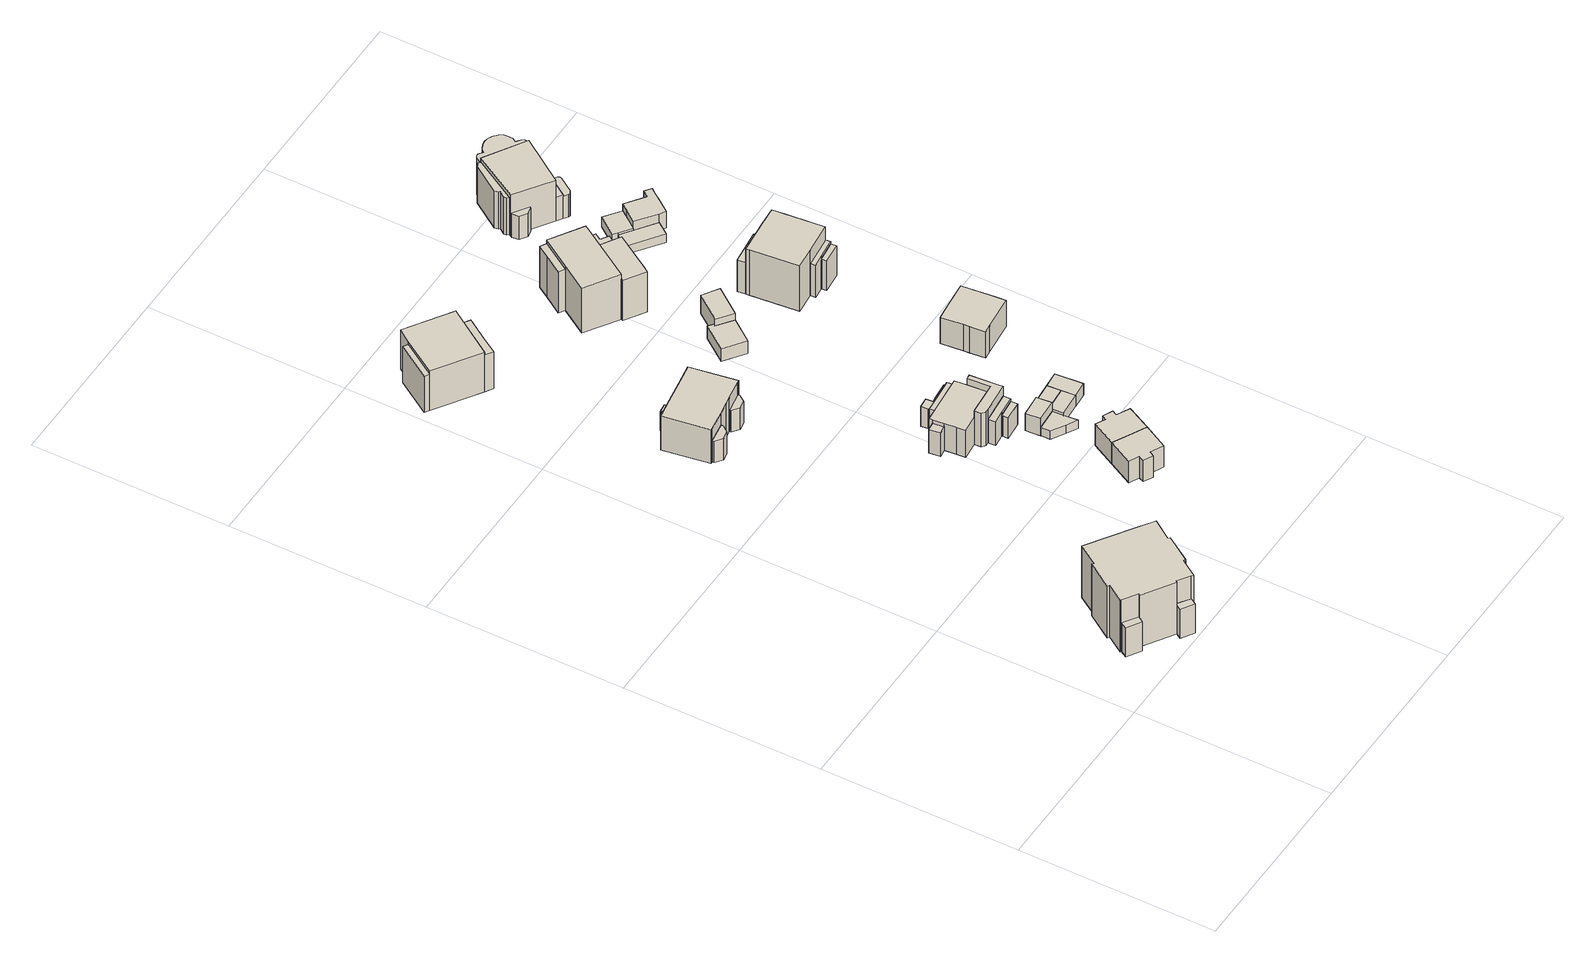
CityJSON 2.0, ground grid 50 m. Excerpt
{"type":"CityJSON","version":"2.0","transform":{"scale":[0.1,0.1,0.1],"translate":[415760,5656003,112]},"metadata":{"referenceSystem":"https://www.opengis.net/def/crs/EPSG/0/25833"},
"CityObjects":{
"building1":{"type":"Building","attributes":{"Gemeindeschluessel":14612000,"Geometrietyp2DReferenz":"3000","function":"31001_9998","roofType":"9999"},"children":["building1-1","building1-2","building1-3"]},
"building1-1":{"type":"BuildingPart","attributes":{"Dachtyp_tdc":"tdcFreeFormRoof","Dachneigung":43.02,"QualitaetDacherkennung":8,"Geometrietyp2DReferenz":"3000","measuredHeight":9.26,"roofType":"5000"},"parents":["building1"],"geometry":[{"type":"Solid","lod":"1","boundaries":[[[[0,1,2,3,4]],[[5,6,7,8,9]],[[4,6,5,0]],[[3,7,6,4]],[[2,8,7,3]],[[1,9,8,2]],[[0,5,9,1]]]]}]},
"building1-2":{"type":"BuildingPart","attributes":{"Dachtyp_tdc":"tdcCutTentRoof","Dachneigung":28.86,"QualitaetDacherkennung":64,"Geometrietyp2DReferenz":"3000","measuredHeight":17.63,"roofType":"9999"},"parents":["building1"],"geometry":[{"type":"Solid","lod":"1","boundaries":[[[[10,11,12,13,14,15,16,17,18,19,20,21,22,23,24,25,26,27,28,29]],[[30,31,32,33,34,35,36,37,38,39,40,6,5,9,41,42,43,44,45,46]],[[29,31,30,10]],[[28,32,31,29]],[[27,33,32,28]],[[26,34,33,27]],[[25,35,34,26]],[[24,36,35,25]],[[23,37,36,24]],[[22,38,37,23]],[[21,39,38,22]],[[20,40,39,21]],[[19,6,40,20]],[[18,5,6,19]],[[17,9,5,18]],[[16,41,9,17]],[[15,42,41,16]],[[14,43,42,15]],[[13,44,43,14]],[[12,45,44,13]],[[11,46,45,12]],[[10,30,46,11]]]]}]},
"building1-3":{"type":"BuildingPart","attributes":{"Dachtyp_tdc":"tdcFreeFormRoof","Dachneigung":44.01,"QualitaetDacherkennung":9,"Geometrietyp2DReferenz":"3000","measuredHeight":9.3,"roofType":"5000"},"parents":["building1"],"geometry":[{"type":"Solid","lod":"1","boundaries":[[[[47,48,49,50,51]],[[52,43,42,41,53]],[[51,43,52,47]],[[50,42,43,51]],[[49,41,42,50]],[[48,53,41,49]],[[47,52,53,48]]]]}]},
"building2":{"type":"Building","attributes":{"Gemeindeschluessel":14612000,"Geometrietyp2DReferenz":"3000","function":"31001_9998","roofType":"9999"},"children":["building2-1","building2-2","building2-3","building2-4"]},
"building2-1":{"type":"BuildingPart","attributes":{"Dachtyp_tdc":"tdcPolyFlatRoof","Dachneigung":11.03,"QualitaetDacherkennung":47,"Geometrietyp2DReferenz":"3000","measuredHeight":6.67,"roofType":"2100"},"parents":["building2"],"geometry":[{"type":"Solid","lod":"1","boundaries":[[[[54,55,56,57,58,59]],[[60,61,62,63,64,65]],[[59,61,60,54]],[[58,62,61,59]],[[57,63,62,58]],[[56,64,63,57]],[[55,65,64,56]],[[54,60,65,55]]]]}]},
"building2-2":{"type":"BuildingPart","attributes":{"Dachtyp_tdc":"tdcFreeFormRoof","Dachneigung":79.04,"QualitaetDacherkennung":26,"Geometrietyp2DReferenz":"3000","measuredHeight":10.3,"roofType":"5000"},"parents":["building2"],"geometry":[{"type":"Solid","lod":"1","boundaries":[[[[66,67,68,69,70,71,72,73,74,75,76]],[[77,78,79,80,81,82,83,84,85,86,87]],[[76,78,77,66]],[[75,79,78,76]],[[74,80,79,75]],[[73,81,80,74]],[[72,82,81,73]],[[71,83,82,72]],[[70,84,83,71]],[[69,85,84,70]],[[68,86,85,69]],[[67,87,86,68]],[[66,77,87,67]]]]}]},
"building2-3":{"type":"BuildingPart","attributes":{"Dachtyp_tdc":"tdcHipAndGableRoof","Dachneigung":24.48,"QualitaetDacherkennung":40,"Geometrietyp2DReferenz":"3000","measuredHeight":11.99,"roofType":"5000"},"parents":["building2"],"geometry":[{"type":"Solid","lod":"1","boundaries":[[[[88,89,90,91,92,93,94,95,96,97,98,99]],[[100,101,102,103,104,105,106,63,62,107,108,109]],[[98,101,100,99]],[[97,102,101,98]],[[96,103,102,97]],[[95,104,103,96]],[[94,105,104,95]],[[93,106,105,94]],[[92,63,106,93]],[[91,62,63,92]],[[90,107,62,91]],[[89,108,107,90]],[[88,109,108,89]],[[99,100,109,88]]]]}]},
"building2-4":{"type":"BuildingPart","attributes":{"Dachtyp_tdc":"tdcPolyFlatRoof","Dachneigung":12.34,"QualitaetDacherkennung":59,"Geometrietyp2DReferenz":"3000","measuredHeight":6.7,"roofType":"2100"},"parents":["building2"],"geometry":[{"type":"Solid","lod":"1","boundaries":[[[[110,111,112,113,114,115]],[[116,117,105,104,118,119]],[[115,117,116,110]],[[114,105,117,115]],[[113,104,105,114]],[[112,118,104,113]],[[111,119,118,112]],[[110,116,119,111]]]]}]},
"building3":{"type":"Building","attributes":{"Gemeindeschluessel":14612000,"Geometrietyp2DReferenz":"3000","function":"31001_9998","roofType":"9999"},"children":["building3-1","building3-2","building3-3"]},
"building3-1":{"type":"BuildingPart","attributes":{"Dachtyp_tdc":"tdcFreeFormRoof","Dachneigung":77.51,"QualitaetDacherkennung":26,"Geometrietyp2DReferenz":"3000","measuredHeight":13.66,"roofType":"5000"},"parents":["building3"],"geometry":[{"type":"Solid","lod":"1","boundaries":[[[[120,121,122,123,124]],[[125,126,127,128,129]],[[124,126,125,120]],[[123,127,126,124]],[[122,128,127,123]],[[121,129,128,122]],[[120,125,129,121]]]]}]},
"building3-2":{"type":"BuildingPart","attributes":{"Dachtyp_tdc":"tdcCutTentRoof","Dachneigung":49.86,"QualitaetDacherkennung":68,"Geometrietyp2DReferenz":"3000","measuredHeight":14.2,"roofType":"9999"},"parents":["building3"],"geometry":[{"type":"Solid","lod":"1","boundaries":[[[[130,131,132,133,134,135]],[[136,129,128,137,138,139]],[[135,129,136,130]],[[134,128,129,135]],[[133,137,128,134]],[[132,138,137,133]],[[131,139,138,132]],[[130,136,139,131]]]]}]},
"building3-3":{"type":"BuildingPart","attributes":{"Dachtyp_tdc":"tdcFreeFormRoof","Dachneigung":81.17,"QualitaetDacherkennung":26,"Geometrietyp2DReferenz":"3000","measuredHeight":13.28,"roofType":"5000"},"parents":["building3"],"geometry":[{"type":"Solid","lod":"1","boundaries":[[[[140,141,142,143]],[[144,145,138,137]],[[143,145,144,140]],[[142,138,145,143]],[[141,137,138,142]],[[140,144,137,141]]]]}]},
"building4":{"type":"Building","attributes":{"Dachtyp_tdc":"tdcHipAndGableRoof","Gemeindeschluessel":14612000,"Dachneigung":21.65,"QualitaetDacherkennung":87,"Geometrietyp2DReferenz":"3000","measuredHeight":7.87,"function":"31001_9998","roofType":"5000"},"geometry":[{"type":"Solid","lod":"1","boundaries":[[[[146,147,148,149,150,151,152,153,154]],[[155,156,157,158,159,160,161,162,163]],[[154,156,155,146]],[[153,157,156,154]],[[152,158,157,153]],[[151,159,158,152]],[[150,160,159,151]],[[149,161,160,150]],[[148,162,161,149]],[[147,163,162,148]],[[146,155,163,147]]]]}]},
"building5":{"type":"Building","attributes":{"Gemeindeschluessel":14612000,"Geometrietyp2DReferenz":"3000","function":"31001_9998","roofType":"9999"},"children":["building5-1","building5-2","building5-3","building5-4","building5-5","building5-6","building5-7"]},
"building5-1":{"type":"BuildingPart","attributes":{"Dachtyp_tdc":"tdcPolyFlatRoof","Dachneigung":23.13,"QualitaetDacherkennung":42,"Geometrietyp2DReferenz":"3000","measuredHeight":8.98,"roofType":"2100"},"parents":["building5"],"geometry":[{"type":"Solid","lod":"1","boundaries":[[[[164,165,166,167,168]],[[169,170,171,172,173]],[[168,170,169,164]],[[167,171,170,168]],[[166,172,171,167]],[[165,173,172,166]],[[164,169,173,165]]]]}]},
"building5-2":{"type":"BuildingPart","attributes":{"Dachtyp_tdc":"tdcHipAndGableRoof","Dachneigung":20.88,"QualitaetDacherkennung":19,"Geometrietyp2DReferenz":"3000","measuredHeight":9.08,"roofType":"5000"},"parents":["building5"],"geometry":[{"type":"Solid","lod":"1","boundaries":[[[[174,175,176,177,178,179,180,181,182,183]],[[184,185,186,187,188,189,170,169,190,191]],[[183,185,184,174]],[[182,186,185,183]],[[181,187,186,182]],[[180,188,187,181]],[[179,189,188,180]],[[178,170,189,179]],[[177,169,170,178]],[[176,190,169,177]],[[175,191,190,176]],[[174,184,191,175]]]]}]},
"building5-3":{"type":"BuildingPart","attributes":{"Dachtyp_tdc":"tdcPolyFlatRoof","Dachneigung":26.91,"QualitaetDacherkennung":72,"Geometrietyp2DReferenz":"3000","measuredHeight":6.64,"roofType":"2100"},"parents":["building5"],"geometry":[{"type":"Solid","lod":"1","boundaries":[[[[192,193,194,195,196,197]],[[198,199,200,201,202,203]],[[197,199,198,192]],[[196,200,199,197]],[[195,201,200,196]],[[194,202,201,195]],[[193,203,202,194]],[[192,198,203,193]]]]}]},
"building5-4":{"type":"BuildingPart","attributes":{"Dachtyp_tdc":"tdcPolyFlatRoof","Dachneigung":20.73,"QualitaetDacherkennung":44,"Geometrietyp2DReferenz":"3000","measuredHeight":7.54,"roofType":"2100"},"parents":["building5"],"geometry":[{"type":"Solid","lod":"1","boundaries":[[[[204,205,206,207]],[[187,208,209,188]],[[207,208,187,204]],[[206,209,208,207]],[[205,188,209,206]],[[204,187,188,205]]]]}]},
"building5-5":{"type":"BuildingPart","attributes":{"Dachtyp_tdc":"tdcPolyFlatRoof","Dachneigung":26.88,"QualitaetDacherkennung":41,"Geometrietyp2DReferenz":"3000","measuredHeight":7.63,"roofType":"2100"},"parents":["building5"],"geometry":[{"type":"Solid","lod":"1","boundaries":[[[[210,211,212,213,214]],[[215,216,198,203,217]],[[214,216,215,210]],[[213,198,216,214]],[[212,203,198,213]],[[211,217,203,212]],[[210,215,217,211]]]]}]},
"building5-6":{"type":"BuildingPart","attributes":{"Dachtyp_tdc":"tdcGableRoof","Dachneigung":23.26,"QualitaetDacherkennung":54,"Geometrietyp2DReferenz":"3000","measuredHeight":6.9,"roofType":"3100"},"parents":["building5"],"geometry":[{"type":"Solid","lod":"1","boundaries":[[[[218,219,220,221,222,223,224,225,226]],[[227,172,228,229,230,231,232,233,173]],[[226,172,227,218]],[[225,228,172,226]],[[224,229,228,225]],[[223,230,229,224]],[[222,231,230,223]],[[221,232,231,222]],[[220,233,232,221]],[[219,173,233,220]],[[218,227,173,219]]]]}]},
"building5-7":{"type":"BuildingPart","attributes":{"Dachtyp_tdc":"tdcFreeFormRoof","Dachneigung":10.1,"QualitaetDacherkennung":24,"Geometrietyp2DReferenz":"3000","measuredHeight":11,"roofType":"5000"},"parents":["building5"],"geometry":[{"type":"Solid","lod":"1","boundaries":[[[[234,235,236,237,238,239,240,241,242,243,244]],[[184,245,191,190,246,247,216,215,248,249,250]],[[244,245,184,234]],[[243,191,245,244]],[[242,190,191,243]],[[241,246,190,242]],[[240,247,246,241]],[[239,216,247,240]],[[238,215,216,239]],[[237,248,215,238]],[[236,249,248,237]],[[235,250,249,236]],[[234,184,250,235]]]]}]},
"building6":{"type":"Building","attributes":{"Dachtyp_tdc":"tdcHipAndGableRoof","Gemeindeschluessel":14612000,"Dachneigung":21.79,"QualitaetDacherkennung":85,"Geometrietyp2DReferenz":"3000","measuredHeight":7.86,"function":"31001_9998","roofType":"5000"},"geometry":[{"type":"Solid","lod":"1","boundaries":[[[[148,147,146,251,252,253,254,255,256]],[[162,257,258,259,260,261,262,155,163]],[[256,257,162,148]],[[255,258,257,256]],[[254,259,258,255]],[[253,260,259,254]],[[252,261,260,253]],[[251,262,261,252]],[[146,155,262,251]],[[147,163,155,146]],[[148,162,163,147]]]]}]},
"building7":{"type":"Building","attributes":{"Dachtyp_tdc":"tdcPolyFlatRoof","Gemeindeschluessel":14612000,"Dachneigung":5.07,"QualitaetDacherkennung":54,"Geometrietyp2DReferenz":"3000","measuredHeight":2.78,"function":"31001_9998","roofType":"2100"},"geometry":[{"type":"Solid","lod":"1","boundaries":[[[[263,264,265,266,267,268]],[[269,270,271,272,273,274]],[[268,270,269,263]],[[267,271,270,268]],[[266,272,271,267]],[[265,273,272,266]],[[264,274,273,265]],[[263,269,274,264]]]]}]},
"building8":{"type":"Building","attributes":{"Dachtyp_tdc":"tdcFreeFormRoof","Gemeindeschluessel":14612000,"Dachneigung":40.6,"QualitaetDacherkennung":81,"Geometrietyp2DReferenz":"3000","measuredHeight":6.16,"function":"31001_9998","roofType":"5000"},"geometry":[{"type":"Solid","lod":"1","boundaries":[[[[275,276,277,278,279]],[[280,281,282,283,284]],[[279,281,280,275]],[[278,282,281,279]],[[277,283,282,278]],[[276,284,283,277]],[[275,280,284,276]]]]}]},
"building9":{"type":"Building","attributes":{"Dachtyp_tdc":"tdcPolyFlatRoof","Gemeindeschluessel":14612000,"Dachneigung":7.8,"QualitaetDacherkennung":78,"Geometrietyp2DReferenz":"3000","measuredHeight":3.44,"function":"31001_9998","roofType":"2100"},"geometry":[{"type":"Solid","lod":"1","boundaries":[[[[285,286,287,288,289]],[[290,291,292,293,294]],[[289,291,290,285]],[[288,292,291,289]],[[287,293,292,288]],[[286,294,293,287]],[[285,290,294,286]]]]}]},
"building10":{"type":"Building","attributes":{"Dachtyp_tdc":"tdcPolyFlatRoof","Gemeindeschluessel":14612000,"Dachneigung":7.19,"QualitaetDacherkennung":71,"Geometrietyp2DReferenz":"3000","measuredHeight":3.58,"function":"31001_9998","roofType":"2100"},"geometry":[{"type":"Solid","lod":"1","boundaries":[[[[295,289,288,296,297]],[[282,298,299,300,283]],[[297,298,282,295]],[[296,299,298,297]],[[288,300,299,296]],[[289,283,300,288]],[[295,282,283,289]]]]}]},
"building11":{"type":"Building","attributes":{"Dachtyp_tdc":"tdcPolyFlatRoof","Gemeindeschluessel":14612000,"Dachneigung":3.54,"QualitaetDacherkennung":72,"Geometrietyp2DReferenz":"3000","measuredHeight":4.02,"function":"31001_9998","roofType":"2100"},"geometry":[{"type":"Solid","lod":"1","boundaries":[[[[301,302,303,304,305,306]],[[307,308,309,310,311,312]],[[306,308,307,301]],[[305,309,308,306]],[[304,310,309,305]],[[303,311,310,304]],[[302,312,311,303]],[[301,307,312,302]]]]}]},
"building12":{"type":"Building","attributes":{"Dachtyp_tdc":"tdcPolyFlatRoof","Gemeindeschluessel":14612000,"Dachneigung":0,"QualitaetDacherkennung":84,"Geometrietyp2DReferenz":"3000","measuredHeight":3.35,"function":"31001_9998","roofType":"1000"},"geometry":[{"type":"Solid","lod":"1","boundaries":[[[[288,287,313,314,296]],[[300,299,315,316,317]],[[296,299,300,288]],[[314,315,299,296]],[[313,316,315,314]],[[287,317,316,313]],[[288,300,317,287]]]]}]},
"building13":{"type":"Building","attributes":{"Dachtyp_tdc":"tdcPolyFlatRoof","Gemeindeschluessel":14612000,"Dachneigung":0,"QualitaetDacherkennung":41,"Geometrietyp2DReferenz":"3000","measuredHeight":5.55,"function":"31001_9998","roofType":"1000"},"geometry":[{"type":"Solid","lod":"1","boundaries":[[[[318,319,320,321,322]],[[323,324,325,326,327]],[[322,324,323,318]],[[321,325,324,322]],[[320,326,325,321]],[[319,327,326,320]],[[318,323,327,319]]]]}]},
"building14":{"type":"Building","attributes":{"Gemeindeschluessel":14612000,"Geometrietyp2DReferenz":"3000","function":"31001_9998","roofType":"9999"},"children":["building14-1","building14-2","building14-3","building14-4"]},
"building14-1":{"type":"BuildingPart","attributes":{"Dachtyp_tdc":"tdcGableRoof","Dachneigung":48.25,"QualitaetDacherkennung":56,"Geometrietyp2DReferenz":"3000","measuredHeight":16.15,"roofType":"3100"},"parents":["building14"],"geometry":[{"type":"Solid","lod":"1","boundaries":[[[[328,329,330,331,332,333,334,335,336,337]],[[338,339,340,341,342,343,344,345,346,347]],[[337,339,338,328]],[[336,340,339,337]],[[335,341,340,336]],[[334,342,341,335]],[[333,343,342,334]],[[332,344,343,333]],[[331,345,344,332]],[[330,346,345,331]],[[329,347,346,330]],[[328,338,347,329]]]]}]},
"building14-2":{"type":"BuildingPart","attributes":{"Dachtyp_tdc":"tdcGableRoof","Dachneigung":49.68,"QualitaetDacherkennung":47,"Geometrietyp2DReferenz":"3000","measuredHeight":16.58,"roofType":"3100"},"parents":["building14"],"geometry":[{"type":"Solid","lod":"1","boundaries":[[[[348,349,350,351,352,353]],[[354,355,356,357,340,358]],[[353,355,354,348]],[[352,356,355,353]],[[351,357,356,352]],[[350,340,357,351]],[[349,358,340,350]],[[348,354,358,349]]]]}]},
"building14-3":{"type":"BuildingPart","attributes":{"Dachtyp_tdc":"tdcFreeFormRoof","Dachneigung":60.12,"QualitaetDacherkennung":12,"Geometrietyp2DReferenz":"3000","measuredHeight":13.32,"roofType":"5000"},"parents":["building14"],"geometry":[{"type":"Solid","lod":"1","boundaries":[[[[359,360,361,362,363,364,365]],[[357,366,367,368,343,342,369]],[[365,366,357,359]],[[364,367,366,365]],[[363,368,367,364]],[[362,343,368,363]],[[361,342,343,362]],[[360,369,342,361]],[[359,357,369,360]]]]}]},
"building14-4":{"type":"BuildingPart","attributes":{"Dachtyp_tdc":"tdcGableRoof","Dachneigung":48.76,"QualitaetDacherkennung":48,"Geometrietyp2DReferenz":"3000","measuredHeight":16.19,"roofType":"3100"},"parents":["building14"],"geometry":[{"type":"Solid","lod":"1","boundaries":[[[[370,371,372,373,374]],[[375,376,377,355,354]],[[374,376,375,370]],[[373,377,376,374]],[[372,355,377,373]],[[371,354,355,372]],[[370,375,354,371]]]]}]},
"building15":{"type":"Building","attributes":{"Dachtyp_tdc":"tdcFreeFormRoof","Gemeindeschluessel":14612000,"Dachneigung":10.9,"QualitaetDacherkennung":55,"Geometrietyp2DReferenz":"3000","measuredHeight":8.63,"function":"31001_9998","roofType":"5000"},"geometry":[{"type":"Solid","lod":"1","boundaries":[[[[378,379,380,381,382,383,384,385,386]],[[387,388,389,390,391,392,393,394,395]],[[386,388,387,378]],[[385,389,388,386]],[[384,390,389,385]],[[383,391,390,384]],[[382,392,391,383]],[[381,393,392,382]],[[380,394,393,381]],[[379,395,394,380]],[[378,387,395,379]]]]}]},
"building16":{"type":"Building","attributes":{"Gemeindeschluessel":14612000,"Geometrietyp2DReferenz":"3000","function":"31001_9998","roofType":"9999"},"children":["building16-1","building16-2","building16-3","building16-4","building16-5"]},
"building16-1":{"type":"BuildingPart","attributes":{"Dachtyp_tdc":"tdcGableRoof","Dachneigung":10.3,"QualitaetDacherkennung":25,"Geometrietyp2DReferenz":"3000","measuredHeight":10.26,"roofType":"3100"},"parents":["building16"],"geometry":[{"type":"Solid","lod":"1","boundaries":[[[[396,397,398,399]],[[400,401,402,403]],[[399,401,400,396]],[[398,402,401,399]],[[397,403,402,398]],[[396,400,403,397]]]]}]},
"building16-2":{"type":"BuildingPart","attributes":{"Dachtyp_tdc":"tdcPolyFlatRoof","Dachneigung":26.68,"QualitaetDacherkennung":72,"Geometrietyp2DReferenz":"3000","measuredHeight":9.38,"roofType":"2100"},"parents":["building16"],"geometry":[{"type":"Solid","lod":"1","boundaries":[[[[404,405,406,407]],[[408,409,410,411]],[[407,409,408,404]],[[406,410,409,407]],[[405,411,410,406]],[[404,408,411,405]]]]}]},
"building16-3":{"type":"BuildingPart","attributes":{"Dachtyp_tdc":"tdcTentRoof","Dachneigung":44.13,"QualitaetDacherkennung":45,"Geometrietyp2DReferenz":"3000","measuredHeight":17.12,"roofType":"3500"},"parents":["building16"],"geometry":[{"type":"Solid","lod":"1","boundaries":[[[[412,413,414,415,416,417,418,419,420,421,422]],[[423,424,425,426,427,428,429,430,431,401,400]],[[422,424,423,412]],[[421,425,424,422]],[[420,426,425,421]],[[419,427,426,420]],[[418,428,427,419]],[[417,429,428,418]],[[416,430,429,417]],[[415,431,430,416]],[[414,401,431,415]],[[413,400,401,414]],[[412,423,400,413]]]]}]},
"building16-4":{"type":"BuildingPart","attributes":{"Dachtyp_tdc":"tdcPolyFlatRoof","Dachneigung":23.21,"QualitaetDacherkennung":59,"Geometrietyp2DReferenz":"3000","measuredHeight":6.72,"roofType":"2100"},"parents":["building16"],"geometry":[{"type":"Solid","lod":"1","boundaries":[[[[432,433,434,435,436]],[[425,424,437,438,439]],[[436,424,425,432]],[[435,437,424,436]],[[434,438,437,435]],[[433,439,438,434]],[[432,425,439,433]]]]}]},
"building16-5":{"type":"BuildingPart","attributes":{"Dachtyp_tdc":"tdcPolyFlatRoof","Dachneigung":31.22,"QualitaetDacherkennung":42,"Geometrietyp2DReferenz":"3000","measuredHeight":10.18,"roofType":"2100"},"parents":["building16"],"geometry":[{"type":"Solid","lod":"1","boundaries":[[[[440,441,442,443,444]],[[408,445,429,428,409]],[[444,445,408,440]],[[443,429,445,444]],[[442,428,429,443]],[[441,409,428,442]],[[440,408,409,441]]]]}]},
"building17":{"type":"Building","attributes":{"Dachtyp_tdc":"tdcPolyFlatRoof","Gemeindeschluessel":14612000,"Dachneigung":4.76,"QualitaetDacherkennung":70,"Geometrietyp2DReferenz":"3000","measuredHeight":2.71,"function":"31001_9998","roofType":"2100"},"geometry":[{"type":"Solid","lod":"1","boundaries":[[[[446,447,448,449,450]],[[451,452,453,454,455]],[[450,452,451,446]],[[449,453,452,450]],[[448,454,453,449]],[[447,455,454,448]],[[446,451,455,447]]]]}]},
"building18":{"type":"Building","attributes":{"Dachtyp_tdc":"tdcPolyFlatRoof","Gemeindeschluessel":14612000,"Dachneigung":7,"QualitaetDacherkennung":51,"Geometrietyp2DReferenz":"3000","measuredHeight":3.44,"function":"31001_9998","roofType":"2100"},"geometry":[{"type":"Solid","lod":"1","boundaries":[[[[456,457,458,459,460,461]],[[462,463,464,465,466,467]],[[461,463,462,456]],[[460,464,463,461]],[[459,465,464,460]],[[458,466,465,459]],[[457,467,466,458]],[[456,462,467,457]]]]}]},
"building19":{"type":"Building","attributes":{"Gemeindeschluessel":14612000,"Geometrietyp2DReferenz":"3000","function":"31001_9998","roofType":"9999"},"children":["building19-1","building19-2","building19-3","building19-4","building19-5"]},
"building19-1":{"type":"BuildingPart","attributes":{"Dachtyp_tdc":"tdcHipAndGableRoof","Dachneigung":26.79,"QualitaetDacherkennung":44,"Geometrietyp2DReferenz":"3000","measuredHeight":14.14,"roofType":"5000"},"parents":["building19"],"geometry":[{"type":"Solid","lod":"1","boundaries":[[[[468,469,470,471]],[[472,473,474,475]],[[471,473,472,468]],[[470,474,473,471]],[[469,475,474,470]],[[468,472,475,469]]]]}]},
"building19-2":{"type":"BuildingPart","attributes":{"Dachtyp_tdc":"tdcPolyFlatRoof","Dachneigung":42.82,"QualitaetDacherkennung":23,"Geometrietyp2DReferenz":"3000","measuredHeight":8.02,"roofType":"2100"},"parents":["building19"],"geometry":[{"type":"Solid","lod":"1","boundaries":[[[[476,477,478,479,480,481]],[[482,483,474,484,485,486]],[[481,483,482,476]],[[480,474,483,481]],[[479,484,474,480]],[[478,485,484,479]],[[477,486,485,478]],[[476,482,486,477]]]]}]},
"building19-3":{"type":"BuildingPart","attributes":{"Dachtyp_tdc":"tdcFreeFormRoof","Dachneigung":30.92,"QualitaetDacherkennung":14,"Geometrietyp2DReferenz":"3000","measuredHeight":12.22,"roofType":"5000"},"parents":["building19"],"geometry":[{"type":"Solid","lod":"1","boundaries":[[[[487,488,489,490,491,492,493,494,495,496,497,498,499,500,501,502,503,504,505,506,507,508,509,510,511,512,513,514,515]],[[516,517,518,519,520,521,522,523,524,525,526,527,528,529,530,531,532,472,475,533,534,535,536,537,538,539,540,541,542]],[[515,517,516,487]],[[514,518,517,515]],[[513,519,518,514]],[[512,520,519,513]],[[511,521,520,512]],[[510,522,521,511]],[[509,523,522,510]],[[508,524,523,509]],[[507,525,524,508]],[[506,526,525,507]],[[505,527,526,506]],[[504,528,527,505]],[[503,529,528,504]],[[502,530,529,503]],[[501,531,530,502]],[[500,532,531,501]],[[499,472,532,500]],[[498,475,472,499]],[[497,533,475,498]],[[496,534,533,497]],[[495,535,534,496]],[[494,536,535,495]],[[493,537,536,494]],[[492,538,537,493]],[[491,539,538,492]],[[490,540,539,491]],[[489,541,540,490]],[[488,542,541,489]],[[487,516,542,488]]]]}]},
"building19-4":{"type":"BuildingPart","attributes":{"Dachtyp_tdc":"tdcPolyFlatRoof","Dachneigung":39.74,"QualitaetDacherkennung":52,"Geometrietyp2DReferenz":"3000","measuredHeight":7.76,"roofType":"2100"},"parents":["building19"],"geometry":[{"type":"Solid","lod":"1","boundaries":[[[[543,544,545,546,547,548,549,550]],[[551,552,553,554,555,556,557,558]],[[550,552,551,543]],[[549,553,552,550]],[[548,554,553,549]],[[547,555,554,548]],[[546,556,555,547]],[[545,557,556,546]],[[544,558,557,545]],[[543,551,558,544]]]]}]},
"building19-5":{"type":"BuildingPart","attributes":{"Dachtyp_tdc":"tdcFreeFormRoof","Dachneigung":59.86,"QualitaetDacherkennung":25,"Geometrietyp2DReferenz":"3000","measuredHeight":8.09,"roofType":"5000"},"parents":["building19"],"geometry":[{"type":"Solid","lod":"1","boundaries":[[[[559,560,561,562]],[[563,564,554,473]],[[562,564,563,559]],[[561,554,564,562]],[[560,473,554,561]],[[559,563,473,560]]]]}]},
"building20":{"type":"Building","attributes":{"Dachtyp_tdc":"tdcPolyFlatRoof","Gemeindeschluessel":14612000,"Dachneigung":8.5,"QualitaetDacherkennung":60,"Geometrietyp2DReferenz":"3000","measuredHeight":5.65,"function":"31001_9998","roofType":"2100"},"geometry":[{"type":"Solid","lod":"1","boundaries":[[[[565,566,567,568,569,570,571,572,573,574]],[[575,576,577,578,579,580,581,582,583,584]],[[574,576,575,565]],[[573,577,576,574]],[[572,578,577,573]],[[571,579,578,572]],[[570,580,579,571]],[[569,581,580,570]],[[568,582,581,569]],[[567,583,582,568]],[[566,584,583,567]],[[565,575,584,566]]]]}]}
},
"vertices":[
[252,42,104],[249,38,104],[241,25,104],[272,5,104],[282,21,104],[252,42,16],[282,21,16],[272,5,16],[241,25,16],[249,38,16],
[204,228,173],[161,163,173],[166,160,173],[138,117,173],[141,115,173],[176,92,173],[173,88,173],[249,38,173],[252,42,173],[282,21,173],[287,18,173],[316,61,173],[320,58,173],[362,121,173],[358,125,173],[392,175,173],[387,178,173],[355,200,173],[242,275,173],[209,224,173],[204,228,16],[209,224,16],[242,275,16],[355,200,16],[387,178,16],[392,175,16],[358,125,16],[362,121,16],[320,58,16],[316,61,16],[287,18,16],[173,88,16],[176,92,16],[141,115,16],[138,117,16],[166,160,16],[161,163,16],
[131,98,104],[165,76,104],[173,88,104],[176,92,104],[141,115,104],[131,98,16],[165,76,16],
[214,1166,84],[235,1170,84],[248,1187,84],[247,1192,84],[195,1184,84],[196,1179,84],[214,1166,19],[196,1179,19],[195,1184,19],[247,1192,19],[248,1187,19],[235,1170,19],
[222,1318,63],[223,1309,63],[280,1318,63],[279,1328,63],[261,1325,63],[260,1325,63],[258,1340,63],[258,1342,63],[236,1339,63],[237,1336,63],[239,1321,63],[222,1318,4],[239,1321,4],[237,1336,4],[236,1339,4],[258,1342,4],[258,1340,4],[260,1325,4],[261,1325,4],[279,1328,4],[280,1318,4],[223,1309,4],
[223,1309,122],[171,1300,122],[190,1183,122],[195,1184,122],[247,1192,122],[278,1197,122],[297,1200,122],[347,1209,122],[353,1210,122],[341,1283,122],[334,1327,122],[280,1318,122],[280,1318,19],[334,1327,19],[341,1283,19],[353,1210,19],[347,1209,19],[297,1200,19],[278,1197,19],[190,1183,19],[171,1300,19],[223,1309,19],
[315,1183,84],[336,1187,84],[348,1204,84],[347,1209,84],[297,1200,84],[298,1196,84],[315,1183,19],[298,1196,19],[348,1204,19],[336,1187,19],
[210,1804,133],[193,1816,133],[131,1723,133],[150,1711,133],[175,1751,133],[210,1804,21],[175,1751,21],[150,1711,21],[131,1723,21],[193,1816,21],
[211,1843,141],[99,1917,141],[77,1884,141],[20,1796,141],[131,1723,141],[193,1816,141],[211,1843,21],[20,1796,21],[77,1884,21],[99,1917,21],
[8,1804,131],[20,1796,131],[77,1884,131],[65,1892,131],[8,1804,21],[65,1892,21],
[711,385,87],[670,406,87],[630,427,87],[598,365,87],[623,353,87],[617,340,87],[640,328,87],[647,340,87],[679,324,87],[711,385,22],[679,324,22],[647,340,22],[640,328,22],[617,340,22],[623,353,22],[598,365,22],[630,427,22],[670,406,22],
[617,819,81],[615,836,81],[533,828,81],[524,827,81],[526,810,81],[617,819,11],[526,810,11],[524,827,11],[533,828,11],[615,836,11],
[540,723,93],[625,731,93],[620,788,93],[617,819,93],[526,810,93],[487,806,93],[488,797,93],[491,770,93],[494,740,93],[496,718,93],[540,723,11],[496,718,11],[494,740,11],[491,770,11],[488,797,11],[487,806,11],[620,788,11],[625,731,11],
[640,689,74],[593,684,74],[593,681,74],[594,668,74],[642,673,74],[641,686,74],[640,689,11],[641,686,11],[642,673,11],[594,668,11],[593,681,11],[593,684,11],
[491,770,83],[488,797,83],[467,795,83],[470,767,83],[470,767,11],[467,795,11],
[559,699,83],[561,680,83],[593,684,83],[640,689,83],[639,707,83],[559,699,11],[639,707,11],[561,680,11],
[572,832,71],[615,836,71],[614,843,71],[572,839,71],[557,837,71],[555,855,71],[530,852,71],[532,835,71],[533,828,71],[572,832,11],[532,835,11],[530,852,11],[555,855,11],[557,837,11],[572,839,11],[614,843,11],
[540,723,113],[541,706,113],[551,699,113],[552,699,113],[559,699,113],[639,707,113],[637,719,113],[631,789,113],[620,788,113],[625,731,113],[549,724,113],[549,724,11],[631,789,11],[637,719,11],[552,699,11],[551,699,11],[541,706,11],
[742,446,87],[710,463,87],[716,475,87],[692,487,87],[686,475,87],[662,488,87],[662,488,22],[686,475,22],[692,487,22],[716,475,22],[710,463,22],[742,446,22],
[667,565,40],[695,550,40],[692,585,40],[690,613,40],[634,609,40],[634,586,40],[667,565,15],[634,586,15],[634,609,15],[690,613,15],[692,585,15],[695,550,15],
[634,609,67],[690,613,67],[689,620,67],[686,652,67],[631,647,67],[634,609,14],[631,647,14],[686,652,14],[689,620,14],[690,613,14],
[690,613,48],[692,585,48],[752,590,48],[749,625,48],[689,620,48],[690,613,16],[689,620,16],[749,625,16],[752,590,16],[692,585,16],
[686,652,48],[746,660,48],[686,655,48],[686,655,14],[746,660,14],[749,625,14],
[568,1345,59],[530,1374,59],[534,1378,59],[521,1388,59],[475,1326,59],[526,1288,59],[568,1345,21],[526,1288,21],[475,1326,21],[521,1388,21],[534,1378,21],[530,1374,21],
[792,594,48],[786,664,48],[786,664,14],[792,594,14],[752,590,14],
[530,1374,79],[568,1345,79],[619,1413,79],[579,1439,79],[534,1378,79],[530,1374,24],[534,1378,24],[579,1439,24],[619,1413,24],[568,1345,24],
[475,1575,144],[526,1543,144],[536,1558,144],[563,1601,144],[592,1646,144],[580,1654,144],[540,1679,144],[512,1634,144],[477,1580,144],[478,1580,144],[475,1575,22],[478,1580,22],[477,1580,22],[512,1634,22],[540,1679,22],[580,1654,22],[592,1646,22],[563,1601,22],[536,1558,22],[526,1543,22],
[439,1699,159],[396,1632,159],[477,1580,159],[568,1723,159],[490,1773,159],[488,1775,159],[439,1699,22],[488,1775,22],[490,1773,22],[568,1723,22],[396,1632,22],
[568,1723,124],[558,1707,124],[540,1679,124],[580,1654,124],[598,1681,124],[578,1694,124],[589,1710,124],[589,1710,22],[578,1694,22],[598,1681,22],[558,1707,22],
[424,1709,147],[439,1699,147],[488,1775,147],[473,1784,147],[454,1754,147],[424,1709,22],[454,1754,22],[473,1784,22],
[788,881,84],[792,842,84],[814,844,84],[899,853,84],[897,877,84],[888,962,84],[802,953,84],[781,950,84],[787,894,84],[788,881,4],[787,894,4],[781,950,4],[802,953,4],[888,962,4],[897,877,4],[899,853,4],[814,844,4],[792,842,4],
[769,1394,120],[767,1415,120],[679,1405,120],[682,1385,120],[769,1394,23],[682,1385,23],[679,1405,23],[767,1415,23],
[780,1251,114],[781,1238,114],[832,1243,114],[831,1257,114],[780,1251,23],[831,1257,23],[832,1243,23],[781,1238,23],
[816,1398,161],[769,1394,161],[682,1385,161],[683,1375,161],[695,1256,161],[749,1261,161],[829,1270,161],[829,1271,161],[829,1274,161],[826,1300,161],[819,1366,161],[816,1398,23],[819,1366,23],[826,1300,23],[829,1274,23],[829,1271,23],[829,1270,23],[749,1261,23],[695,1256,23],[683,1375,23],
[826,1300,86],[849,1302,86],[848,1317,86],[842,1369,86],[819,1366,86],[842,1369,23],[848,1317,23],[849,1302,23],
[780,1251,121],[831,1257,121],[829,1270,121],[749,1261,121],[750,1248,121],[750,1248,23],
[651,1672,53],[729,1614,53],[752,1646,53],[703,1682,53],[674,1703,53],[651,1672,28],[674,1703,28],[703,1682,28],[752,1646,28],[729,1614,28],
[703,1682,59],[727,1715,59],[738,1730,59],[698,1760,59],[663,1712,59],[674,1703,59],[703,1682,29],[674,1703,29],[663,1712,29],[698,1760,29],[738,1730,29],[727,1715,29],
[752,1976,141],[651,2038,141],[584,1923,141],[674,1862,141],[752,1976,16],[674,1862,16],[584,1923,16],[651,2038,16],
[584,1901,87],[602,1889,87],[620,1893,87],[622,1897,87],[584,1923,87],[582,1919,87],[584,1901,16],[582,1919,16],[622,1897,16],[620,1893,16],[602,1889,16],
[663,2056,129],[659,2053,129],[649,2039,129],[645,2042,129],[636,2038,129],[588,1967,129],[590,1957,129],[593,1955,129],[582,1939,129],[583,1933,129],[587,1927,129],[651,2038,129],[752,1976,129],[757,1983,129],[759,1990,129],[755,1997,129],[744,2005,129],[750,2016,129],[751,2027,129],[749,2038,129],[744,2047,129],[733,2057,129],[723,2062,129],[712,2064,129],[700,2062,129],[689,2057,129],[682,2050,129],[680,2048,129],[669,2056,129],[663,2056,16],[669,2056,16],[680,2048,16],[682,2050,16],[689,2057,16],[700,2062,16],[712,2064,16],[723,2062,16],[733,2057,16],[744,2047,16],[749,2038,16],[751,2027,16],[750,2016,16],[744,2005,16],[755,1997,16],[759,1990,16],[757,1983,16],[587,1927,16],[583,1933,16],[582,1939,16],[593,1955,16],[590,1957,16],[588,1967,16],[636,2038,16],[645,2042,16],[649,2039,16],[659,2053,16],
[712,1847,84],[737,1885,84],[737,1889,84],[736,1893,84],[723,1902,84],[689,1852,84],[700,1844,84],[705,1843,84],[712,1847,16],[705,1843,16],[700,1844,16],[689,1852,16],[723,1902,16],[736,1893,16],[737,1889,16],[737,1885,16],
[728,1941,88],[674,1862,88],[689,1852,88],[743,1931,88],[728,1941,16],[743,1931,16],
[727,1715,80],[703,1682,80],[752,1646,80],[766,1636,80],[791,1670,80],[801,1684,80],[812,1699,80],[796,1711,80],[785,1695,80],[738,1730,80],[727,1715,30],[738,1730,30],[785,1695,30],[796,1711,30],[812,1699,30],[801,1684,30],[791,1670,30],[766,1636,30],[752,1646,30],[703,1682,30]
]}
